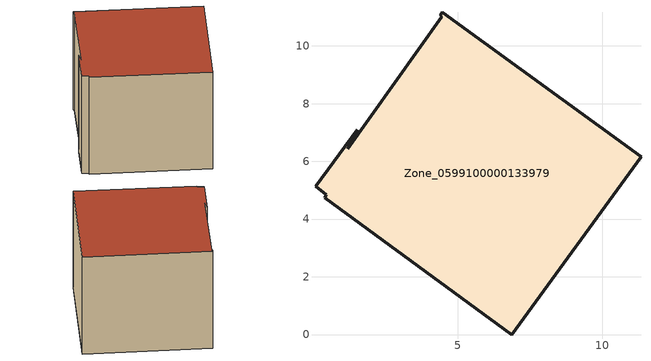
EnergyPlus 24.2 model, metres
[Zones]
Zone_0599100000133979
 floor ground (C_G): 0.45,4.85 0.07,5.13 1.51,7.1 1.19,6.43 4.45,11.02 4.4,11.06 4.47,11.16 11.35,6.16 6.87,0 0.4,4.75 z0.08
 wall outside (C_F): 6.87,0 11.35,6.16 4.47,11.16 4.4,11.06 4.45,11.02 1.19,6.43 1.51,7.1 0.07,5.13 0.45,4.85 0.4,4.75 6.87,0 z0.08:7.68
 roof outside (C_R): 4.45,11.02 1.19,6.43 1.51,7.1 0.07,5.13 0.45,4.85 0.4,4.75 6.87,0 11.35,6.16 4.47,11.16 4.4,11.06 z7.68
[BUILDING]
Pand.0599100000133979: North Axis=0; Terrain=City; Loads Convergence Tolerance Value=0.04; Temperature Convergence Tolerance Value=0.4; Solar Distribution=FullExterior; Maximum Number of Warmup Days=25; Minimum Number of Warmup Days=1
[Site:Location]
Rotterdam.The.Hague.AP_ZH_NLD Design_Conditions: Latitude=51.96; Longitude=4.45; Time Zone=1; Elevation=-4.5
[SITE:GROUNDTEMPERATURE:BUILDINGSURFACE]
18, 18, 18, 18, 18, 18, 18, 18, 18, 18, 18, 18
[MATERIAL] Thermal Absorptance=0.9; Solar Absorptance=0.7; Visible Absorptance=0.7
Name | Roughness | Thickness | Conductivity | Density | Specific Heat
G.TC.1946 | MediumSmooth | 0.15 | 1 | 540 | 1210
F.TC.1946 | Rough | 0.3 | 0.857143 | 1920 | 840
R.TC.1946 | MediumRough | 0.2 | 0.909091 | 1500 | 1000
[CONSTRUCTION]
C_G: G.TC.1946
C_F: F.TC.1946
C_R: R.TC.1946
[ZONE]
Zone_0599100000133979: Type=1; Multiplier=1; Ceiling Height=Autocalculate; Volume=Autocalculate; Floor Area=autocalculate; Part of Total Floor Area=Yes
[ZONEINFILTRATION:DESIGNFLOWRATE]
Infil_Zone_0599100000133979: Zone or ZoneList or Space or SpaceList=Zone_0599100000133979; Schedule=AlwaysOn; Design Flow Rate Calculation Method=Flow/Area; Flow Rate per Floor Area=0.003; Constant Term Coefficient=1; Temperature Term Coefficient=0; Velocity Term Coefficient=0; Velocity Squared Term Coefficient=0
[HVACTEMPLATE:ZONE:IDEALLOADSAIRSYSTEM]
Zone_0599100000133979: Maximum Heating Supply Air Temperature=50; Minimum Cooling Supply Air Temperature=13; Maximum Heating Supply Air Humidity Ratio=0.0156; Minimum Cooling Supply Air Humidity Ratio=0.0077; Heating Limit=NoLimit; Cooling Limit=NoLimit; Dehumidification Control Type=ConstantSensibleHeatRatio; Cooling Sensible Heat Ratio=0.7; Dehumidification Setpoint=60; Humidification Control Type=None; Humidification Setpoint=30; Outdoor Air Method=None; Outdoor Air Flow Rate per Person=0.00944; Outdoor Air Flow Rate per Zone Floor Area=0; Outdoor Air Flow Rate per Zone=0; Demand Controlled Ventilation Type=None; Outdoor Air Economizer Type=NoEconomizer; Heat Recovery Type=None; Sensible Heat Recovery Effectiveness=0.7; Latent Heat Recovery Effectiveness=0.65
[ZONECONTROL:THERMOSTAT]
ThermostatControl_Zone_0599100000133979: Zone or ZoneList=Zone_0599100000133979; Control Type Schedule=DualSetpointControlType; Control 1=Thermostat_Zone_0599100000133979; Temperature Difference Between Cutout And Setpoint=0
[THERMOSTATSETPOINT:DUALSETPOINT]
Thermostat_Zone_0599100000133979: Heating Setpoint Temperature Schedule=HeatingSetpoint_Zone_0599100000133979; Cooling Setpoint Temperature Schedule=CoolingSetpoint_Zone_0599100000133979
[SCHEDULE:COMPACT]
HeatingSetpoint_Zone_0599100000133979: Through: 12/31, For: AllDays, Until: 24:00, 21
CoolingSetpoint_Zone_0599100000133979: Through: 12/31, For: AllDays, Until: 24:00, 24
DualSetpointControlType: Through: 12/31, For: AllDays, Until: 24:00, 4
AlwaysOn: Through: 12/31, For: AllDays, Until: 24:00, 1
